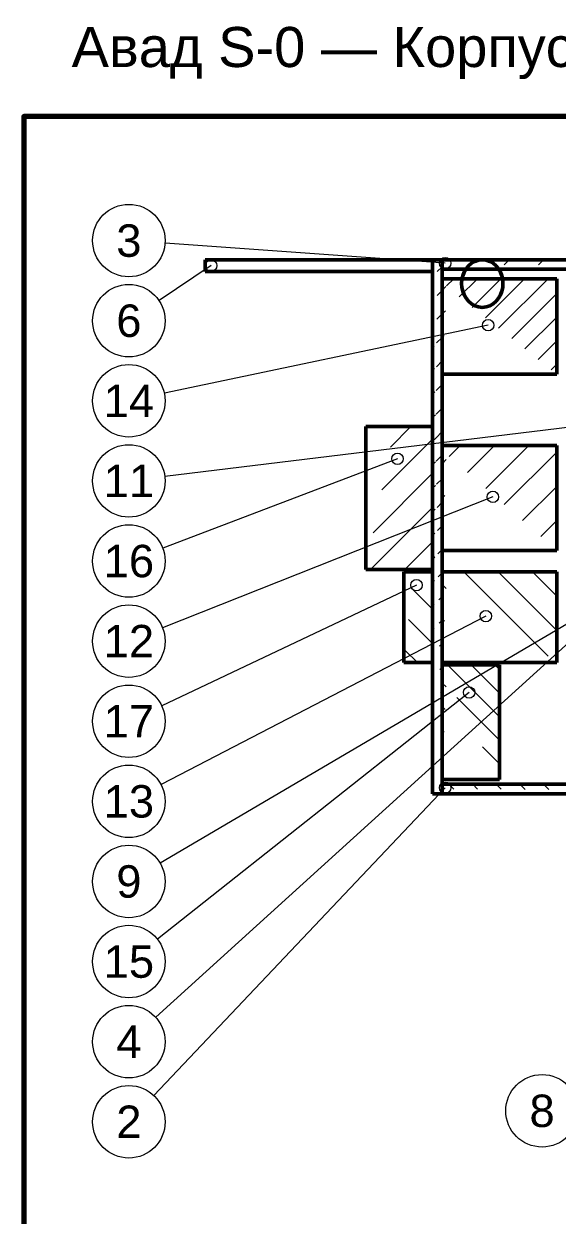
# Model space of a CAD drawing. Header units: millimetres. Extents: x 40 to 830, y 10 to 593.
# Drawn here: x 40 to 151.7, y 343.6 to 593.5 of the extents above; entities that cross this region are included whole.
import ezdxf
from ezdxf.enums import TextEntityAlignment as Align

# ---------------------------------------------------------------- set-up
doc = ezdxf.new("R2010")
doc.units = ezdxf.units.MM
doc.header["$LTSCALE"] = 2
for name, color, linetype, lineweight in [('КОНТУР', 7, 'Continuous', 50), ('РАЗМЕРЫ', 5, 'Continuous', 18), ('РАМКА', 7, 'Continuous', 70), ('ТЕКСТ', 7, 'Continuous', 25), ('ШТРИХОВКА', 8, 'Continuous', 9)]:
    doc.layers.add(name, color=color, linetype=linetype, lineweight=lineweight)
doc.styles.add('GOST', font='arial.ttf')

msp = doc.modelspace()

# ---------------------------------------------------------------- hatches: boundary and pattern name
at = {"layer": 'ШТРИХОВКА'}
h = msp.add_hatch(dxfattribs=at)
h.set_pattern_fill('ANSI31', scale=1.1)
h.paths.add_polyline_path([(127.62, 544), (126.62, 544), (125.62, 432), (125.62, 433), (125.62, 434), (125.62, 435), (125.62, 436), (125.62, 437), (125.62, 438), (125.62, 439), (125.62, 440), (125.62, 441), (125.62, 442), (125.62, 443), (125.62, 444), (125.62, 445), (125.62, 446), (125.62, 447), (125.62, 448), (125.62, 449), (125.62, 450), (125.62, 451), (125.62, 452), (125.62, 453), (125.62, 454), (125.62, 455), (125.62, 456), (125.62, 457), (125.62, 458), (125.62, 459), (125.62, 460), (125.62, 461), (125.62, 462), (125.62, 463), (125.62, 464), (125.62, 465), (125.62, 466), (125.62, 467), (125.62, 468), (125.62, 469), (125.62, 470), (125.62, 471), (125.62, 472), (125.62, 473), (125.62, 474), (125.62, 475), (125.62, 476), (125.62, 477), (125.62, 478), (125.62, 479), (125.62, 480), (125.62, 481), (125.62, 482), (125.62, 483), (125.62, 484), (125.62, 485), (125.62, 486), (125.62, 487), (125.62, 488), (125.62, 489), (125.62, 490), (125.62, 491), (125.62, 492), (125.62, 493), (125.62, 494), (125.62, 495), (125.62, 496), (125.62, 497), (125.62, 498), (125.62, 499), (125.62, 500), (125.62, 501), (125.62, 502), (125.62, 503), (125.62, 504), (125.62, 505), (125.62, 506), (125.62, 507), (125.62, 508), (125.62, 509), (125.62, 510), (125.62, 511), (125.62, 512), (125.62, 513), (125.62, 514), (125.62, 515), (125.62, 516), (125.62, 517), (125.62, 518), (125.62, 519), (125.62, 520), (125.62, 521), (125.62, 522), (125.62, 523), (125.62, 524), (125.62, 525), (125.62, 526), (125.62, 527), (125.62, 528), (125.62, 529), (125.62, 530), (125.62, 531), (125.62, 532), (125.62, 533), (125.62, 534), (125.62, 535), (125.62, 536), (125.62, 537), (125.62, 538), (125.62, 539), (125.62, 540), (125.62, 541), (125.62, 542), (125.62, 543), (127.62, 432), (126.62, 432), (127.62, 432), (127.62, 433), (127.62, 434), (127.62, 435), (127.62, 436), (127.62, 437), (127.62, 438), (127.62, 439), (127.62, 440), (127.62, 441), (127.62, 442), (127.62, 443), (127.62, 444), (127.62, 445), (127.62, 446), (127.62, 447), (127.62, 448), (127.62, 449), (127.62, 450), (127.62, 451), (127.62, 452), (127.62, 453), (127.62, 454), (127.62, 455), (127.62, 456), (127.62, 457), (127.62, 458), (127.62, 459), (127.62, 460), (127.62, 461), (127.62, 462), (127.62, 463), (127.62, 464), (127.62, 465), (127.62, 466), (127.62, 467), (127.62, 468), (127.62, 469), (127.62, 470), (127.62, 471), (127.62, 472), (127.62, 473), (127.62, 474), (127.62, 475), (127.62, 476), (127.62, 477), (127.62, 478), (127.62, 479), (127.62, 480), (127.62, 481), (127.62, 482), (127.62, 483), (127.62, 484), (127.62, 485), (127.62, 486), (127.62, 487), (127.62, 488), (127.62, 489), (127.62, 490), (127.62, 491), (127.62, 492), (127.62, 493), (127.62, 494), (127.62, 495), (127.62, 496), (127.62, 497), (127.62, 498), (127.62, 499), (127.62, 500), (127.62, 501), (127.62, 502), (127.62, 503), (127.62, 504), (127.62, 505), (127.62, 506), (127.62, 507), (127.62, 508), (127.62, 509), (127.62, 510), (127.62, 511), (127.62, 512), (127.62, 513), (127.62, 514), (127.62, 515), (127.62, 516), (127.62, 517), (127.62, 518), (127.62, 519), (127.62, 520), (127.62, 521), (127.62, 522), (127.62, 523), (127.62, 524), (127.62, 525), (127.62, 526), (127.62, 527), (127.62, 528), (127.62, 529), (127.62, 530), (127.62, 531), (127.62, 532), (127.62, 533), (127.62, 534), (127.62, 535), (127.62, 536), (127.62, 537), (127.62, 538), (127.62, 539), (127.62, 540), (127.62, 541), (127.62, 542), (127.62, 543)])
h = msp.add_hatch(dxfattribs=at)
h.set_pattern_fill('ANSI31', scale=1.6)
h.paths.add_polyline_path([(331.47, 544), (331.47, 543), (331.47, 544), (330.46, 544), (329.46, 544), (328.45, 544), (327.45, 544), (326.45, 544), (325.44, 544), (324.44, 544), (323.43, 544), (322.43, 544), (321.42, 544), (320.42, 544), (319.42, 544), (318.41, 544), (317.41, 544), (316.4, 544), (315.4, 544), (314.4, 544), (313.39, 544), (312.39, 544), (311.38, 544), (310.38, 544), (309.37, 544), (308.37, 544), (307.37, 544), (306.36, 544), (305.36, 544), (304.35, 544), (303.35, 544), (302.35, 544), (301.34, 544), (300.34, 544), (299.33, 544), (298.33, 544), (297.32, 544), (296.32, 544), (295.32, 544), (294.31, 544), (293.31, 544), (292.3, 544), (291.3, 544), (290.3, 544), (289.29, 544), (288.29, 544), (287.28, 544), (286.28, 544), (285.27, 544), (284.27, 544), (283.27, 544), (282.26, 544), (281.26, 544), (280.25, 544), (279.25, 544), (278.25, 544), (277.24, 544), (276.24, 544), (275.23, 544), (274.23, 544), (273.22, 544), (272.22, 544), (271.22, 544), (270.21, 544), (269.21, 544), (268.2, 544), (267.2, 544), (266.2, 544), (265.19, 544), (264.19, 544), (263.18, 544), (262.18, 544), (261.17, 544), (260.17, 544), (259.17, 544), (258.16, 544), (257.16, 544), (256.15, 544), (255.15, 544), (254.15, 544), (253.14, 544), (252.14, 544), (251.13, 544), (250.13, 544), (249.12, 544), (248.12, 544), (247.12, 544), (246.11, 544), (245.11, 544), (244.1, 544), (243.1, 544), (242.1, 544), (241.09, 544), (240.09, 544), (239.08, 544), (238.08, 544), (237.07, 544), (236.07, 544), (235.07, 544), (234.06, 544), (233.06, 544), (232.05, 544), (231.05, 544), (230.05, 544), (229.04, 544), (228.04, 544), (227.03, 544), (226.03, 544), (225.02, 544), (224.02, 544), (223.02, 544), (222.01, 544), (221.01, 544), (220, 544), (219, 544), (218, 544), (216.99, 544), (215.99, 544), (214.98, 544), (213.98, 544), (212.97, 544), (211.97, 544), (210.97, 544), (209.96, 544), (208.96, 544), (207.95, 544), (206.95, 544), (205.95, 544), (204.94, 544), (203.94, 544), (202.93, 544), (201.93, 544), (200.92, 544), (199.92, 544), (198.92, 544), (197.91, 544), (196.91, 544), (195.9, 544), (194.9, 544), (193.9, 544), (192.89, 544), (191.89, 544), (190.88, 544), (189.88, 544), (188.87, 544), (187.87, 544), (186.87, 544), (185.86, 544), (184.86, 544), (183.85, 544), (182.85, 544), (181.85, 544), (180.84, 544), (179.84, 544), (178.83, 544), (177.83, 544), (176.82, 544), (175.82, 544), (174.82, 544), (173.81, 544), (172.81, 544), (171.8, 544), (170.8, 544), (169.8, 544), (168.79, 544), (167.79, 544), (166.78, 544), (165.78, 544), (164.77, 544), (163.77, 544), (162.77, 544), (161.76, 544), (160.76, 544), (159.75, 544), (158.75, 544), (157.75, 544), (156.74, 544), (155.74, 544), (154.73, 544), (153.73, 544), (152.72, 544), (151.72, 544), (150.72, 544), (149.71, 544), (148.71, 544), (147.7, 544), (146.7, 544), (145.7, 544), (144.69, 544), (143.69, 544), (142.68, 544), (141.68, 544), (140.67, 544), (139.67, 544), (138.67, 544), (137.66, 544), (136.66, 544), (135.65, 544), (134.65, 544), (133.65, 544), (132.64, 544), (131.64, 544), (130.63, 544), (129.63, 544), (128.62, 544), (127.62, 542), (127.62, 543), (331.47, 542), (330.46, 542), (329.46, 542), (328.45, 542), (327.45, 542), (326.45, 542), (325.44, 542), (324.44, 542), (323.43, 542), (322.43, 542), (321.42, 542), (320.42, 542), (319.42, 542), (318.41, 542), (317.41, 542), (316.4, 542), (315.4, 542), (314.4, 542), (313.39, 542), (312.39, 542), (311.38, 542), (310.38, 542), (309.37, 542), (308.37, 542), (307.37, 542), (306.36, 542), (305.36, 542), (304.35, 542), (303.35, 542), (302.35, 542), (301.34, 542), (300.34, 542), (299.33, 542), (298.33, 542), (297.32, 542), (296.32, 542), (295.32, 542), (294.31, 542), (293.31, 542), (292.3, 542), (291.3, 542), (290.3, 542), (289.29, 542), (288.29, 542), (287.28, 542), (286.28, 542), (285.27, 542), (284.27, 542), (283.27, 542), (282.26, 542), (281.26, 542), (280.25, 542), (279.25, 542), (278.25, 542), (277.24, 542), (276.24, 542), (275.23, 542), (274.23, 542), (273.22, 542), (272.22, 542), (271.22, 542), (270.21, 542), (269.21, 542), (268.2, 542), (267.2, 542), (266.2, 542), (265.19, 542), (264.19, 542), (263.18, 542), (262.18, 542), (261.17, 542), (260.17, 542), (259.17, 542), (258.16, 542), (257.16, 542), (256.15, 542), (255.15, 542), (254.15, 542), (253.14, 542), (252.14, 542), (251.13, 542), (250.13, 542), (249.12, 542), (248.12, 542), (247.12, 542), (246.11, 542), (245.11, 542), (244.1, 542), (243.1, 542), (242.1, 542), (241.09, 542), (240.09, 542), (239.08, 542), (238.08, 542), (237.07, 542), (236.07, 542), (235.07, 542), (234.06, 542), (233.06, 542), (232.05, 542), (231.05, 542), (230.05, 542), (229.04, 542), (228.04, 542), (227.03, 542), (226.03, 542), (225.02, 542), (224.02, 542), (223.02, 542), (222.01, 542), (221.01, 542), (220, 542), (219, 542), (218, 542), (216.99, 542), (215.99, 542), (214.98, 542), (213.98, 542), (212.97, 542), (211.97, 542), (210.97, 542), (209.96, 542), (208.96, 542), (207.95, 542), (206.95, 542), (205.95, 542), (204.94, 542), (203.94, 542), (202.93, 542), (201.93, 542), (200.92, 542), (199.92, 542), (198.92, 542), (197.91, 542), (196.91, 542), (195.9, 542), (194.9, 542), (193.9, 542), (192.89, 542), (191.89, 542), (190.88, 542), (189.88, 542), (188.87, 542), (187.87, 542), (186.87, 542), (185.86, 542), (184.86, 542), (183.85, 542), (182.85, 542), (181.85, 542), (180.84, 542), (179.84, 542), (178.83, 542), (177.83, 542), (176.82, 542), (175.82, 542), (174.82, 542), (173.81, 542), (172.81, 542), (171.8, 542), (170.8, 542), (169.8, 542), (168.79, 542), (167.79, 542), (166.78, 542), (165.78, 542), (164.77, 542), (163.77, 542), (162.77, 542), (161.76, 542), (160.76, 542), (159.75, 542), (158.75, 542), (157.75, 542), (156.74, 542), (155.74, 542), (154.73, 542), (153.73, 542), (152.72, 542), (151.72, 542), (150.72, 542), (149.71, 542), (148.71, 542), (147.7, 542), (146.7, 542), (145.7, 542), (144.69, 542), (143.69, 542), (142.68, 542), (141.68, 542), (140.67, 542), (139.67, 542), (138.67, 542), (137.66, 542), (136.66, 542), (135.65, 542), (134.65, 542), (133.65, 542), (132.64, 542), (131.64, 542), (130.63, 542), (129.63, 542), (128.62, 542)])
h = msp.add_hatch(dxfattribs=at)
h.set_pattern_fill('ANSI31', scale=1.1)
h.paths.add_polyline_path([(151.62, 520), (150.62, 520), (149.62, 520), (148.62, 520), (147.62, 520), (146.62, 520), (145.62, 520), (144.62, 520), (143.62, 520), (142.62, 520), (141.62, 520), (140.62, 520), (139.62, 520), (138.62, 520), (137.62, 520), (136.62, 520), (135.62, 520), (134.62, 520), (133.62, 520), (132.62, 520), (131.62, 520), (130.62, 520), (129.62, 520), (128.62, 520), (151.62, 520), (151.62, 521), (151.62, 522), (151.62, 523), (151.62, 524), (151.62, 525), (151.62, 526), (151.62, 527), (151.62, 528), (151.62, 529), (151.62, 530), (151.62, 531), (151.62, 532), (151.62, 533), (151.62, 534), (151.62, 535), (151.62, 536), (151.62, 537), (151.62, 538), (151.62, 539), (151.62, 540), (150.62, 540), (149.62, 540), (148.62, 540), (147.62, 540), (146.62, 540), (145.62, 540), (144.62, 540), (143.62, 540), (142.62, 540), (141.62, 540), (140.62, 540), (139.62, 540), (138.62, 540), (137.62, 540), (136.62, 540), (135.62, 540), (134.62, 540), (133.62, 540), (132.62, 540), (131.62, 540), (130.62, 540), (129.62, 540), (128.62, 540), (127.62, 520), (127.62, 521), (127.62, 522), (127.62, 523), (127.62, 524), (127.62, 525), (127.62, 526), (127.62, 527), (127.62, 528), (127.62, 529), (127.62, 530), (127.62, 531), (127.62, 532), (127.62, 533), (127.62, 534), (127.62, 535), (127.62, 536), (127.62, 537), (127.62, 538), (127.62, 539)])
h = msp.add_hatch(dxfattribs=at)
h.set_pattern_fill('ANSI31', scale=1.6)
h.paths.add_polyline_path([(125.62, 509), (124.62, 509), (123.62, 509), (122.62, 509), (121.62, 509), (120.62, 509), (119.62, 509), (111.62, 509), (112.62, 509), (113.62, 509), (114.62, 509), (115.62, 509), (116.62, 509), (117.62, 509), (111.62, 479), (111.62, 480), (111.62, 481), (111.62, 482), (111.62, 483), (111.62, 484), (111.62, 485), (111.62, 486), (111.62, 487), (111.62, 488), (111.62, 489), (111.62, 490), (111.62, 491), (111.62, 492), (111.62, 493), (111.62, 494), (111.62, 495), (111.62, 496), (111.62, 497), (111.62, 498), (111.62, 499), (111.62, 500), (111.62, 501), (111.62, 502), (111.62, 503), (111.62, 504), (111.62, 505), (111.62, 506), (111.62, 507), (111.62, 508), (111.62, 479), (112.62, 479), (113.62, 479), (114.62, 479), (115.62, 479), (116.62, 479), (117.62, 479), (125.62, 479), (124.62, 479), (123.62, 479), (122.62, 479), (121.62, 479), (120.62, 479), (119.62, 479), (125.62, 479), (125.62, 480), (125.62, 481), (125.62, 482), (125.62, 483), (125.62, 484), (125.62, 485), (125.62, 486), (125.62, 487), (125.62, 488), (125.62, 489), (125.62, 490), (125.62, 491), (125.62, 492), (125.62, 493), (125.62, 494), (125.62, 495), (125.62, 496), (125.62, 497), (125.62, 498), (125.62, 499), (125.62, 500), (125.62, 501), (125.62, 502), (125.62, 503), (125.62, 504), (125.62, 505), (125.62, 506), (125.62, 507), (125.62, 508)])
h = msp.add_hatch(dxfattribs=at)
h.set_pattern_fill('ANSI31', scale=1.6)
h.paths.add_polyline_path([(151.62, 483), (150.62, 483), (149.62, 483), (148.62, 483), (147.62, 483), (146.62, 483), (145.62, 483), (144.62, 483), (143.62, 483), (142.62, 483), (141.62, 483), (140.62, 483), (139.62, 483), (138.62, 483), (137.62, 483), (136.62, 483), (135.62, 483), (134.62, 483), (133.62, 483), (132.62, 483), (131.62, 483), (130.62, 483), (129.62, 483), (128.62, 483), (151.62, 483), (151.62, 484), (151.62, 485), (151.62, 486), (151.62, 487), (151.62, 488), (151.62, 489), (151.62, 490), (151.62, 491), (151.62, 492), (151.62, 493), (151.62, 494), (151.62, 495), (151.62, 496), (151.62, 497), (151.62, 498), (151.62, 499), (151.62, 500), (151.62, 501), (151.62, 502), (151.62, 503), (151.62, 504), (151.62, 505), (150.62, 505), (149.62, 505), (148.62, 505), (147.62, 505), (146.62, 505), (145.62, 505), (144.62, 505), (143.62, 505), (142.62, 505), (141.62, 505), (140.62, 505), (139.62, 505), (138.62, 505), (137.62, 505), (136.62, 505), (135.62, 505), (134.62, 505), (133.62, 505), (132.62, 505), (131.62, 505), (130.62, 505), (129.62, 505), (128.62, 505), (127.62, 483), (127.62, 484), (127.62, 485), (127.62, 486), (127.62, 487), (127.62, 488), (127.62, 489), (127.62, 490), (127.62, 491), (127.62, 492), (127.62, 493), (127.62, 494), (127.62, 495), (127.62, 496), (127.62, 497), (127.62, 498), (127.62, 499), (127.62, 500), (127.62, 501), (127.62, 502), (127.62, 503), (127.62, 504)])
h = msp.add_hatch(dxfattribs=at)
h.set_pattern_fill('ANSI31', scale=1.6, angle=90)
h.paths.add_polyline_path([(125.62, 478.5), (124.62, 478.5), (123.62, 478.5), (119.62, 478.5), (120.62, 478.5), (121.62, 478.5), (119.62, 459.5), (119.62, 460.5), (119.62, 461.5), (119.62, 462.5), (119.62, 463.5), (119.62, 464.5), (119.62, 465.5), (119.62, 466.5), (119.62, 467.5), (119.62, 468.5), (119.62, 469.5), (119.62, 470.5), (119.62, 471.5), (119.62, 472.5), (119.62, 473.5), (119.62, 474.5), (119.62, 475.5), (119.62, 476.5), (119.62, 477.5), (119.62, 459.5), (120.62, 459.5), (121.62, 459.5), (125.62, 459.5), (124.62, 459.5), (123.62, 459.5), (125.62, 459.5), (125.62, 460.5), (125.62, 461.5), (125.62, 462.5), (125.62, 463.5), (125.62, 464.5), (125.62, 465.5), (125.62, 466.5), (125.62, 467.5), (125.62, 468.5), (125.62, 469.5), (125.62, 470.5), (125.62, 471.5), (125.62, 472.5), (125.62, 473.5), (125.62, 474.5), (125.62, 475.5), (125.62, 476.5), (125.62, 477.5)])
h = msp.add_hatch(dxfattribs=at)
h.set_pattern_fill('ANSI31', scale=1.6, angle=90)
h.paths.add_polyline_path([(151.62, 459.5), (150.62, 459.5), (149.62, 459.5), (148.62, 459.5), (147.62, 459.5), (146.62, 459.5), (145.62, 459.5), (144.62, 459.5), (143.62, 459.5), (142.62, 459.5), (141.62, 459.5), (140.62, 459.5), (139.62, 459.5), (138.62, 459.5), (137.62, 459.5), (136.62, 459.5), (135.62, 459.5), (134.62, 459.5), (133.62, 459.5), (132.62, 459.5), (131.62, 459.5), (130.62, 459.5), (129.62, 459.5), (128.62, 459.5), (151.62, 459.5), (151.62, 460.5), (151.62, 461.5), (151.62, 462.5), (151.62, 463.5), (151.62, 464.5), (151.62, 465.5), (151.62, 466.5), (151.62, 467.5), (151.62, 468.5), (151.62, 469.5), (151.62, 470.5), (151.62, 471.5), (151.62, 472.5), (151.62, 473.5), (151.62, 474.5), (151.62, 475.5), (151.62, 476.5), (151.62, 477.5), (151.62, 478.5), (150.62, 478.5), (149.62, 478.5), (148.62, 478.5), (147.62, 478.5), (146.62, 478.5), (145.62, 478.5), (144.62, 478.5), (143.62, 478.5), (142.62, 478.5), (141.62, 478.5), (140.62, 478.5), (139.62, 478.5), (138.62, 478.5), (137.62, 478.5), (136.62, 478.5), (135.62, 478.5), (134.62, 478.5), (133.62, 478.5), (132.62, 478.5), (131.62, 478.5), (130.62, 478.5), (129.62, 478.5), (128.62, 478.5), (127.62, 459.5), (127.62, 460.5), (127.62, 461.5), (127.62, 462.5), (127.62, 463.5), (127.62, 464.5), (127.62, 465.5), (127.62, 466.5), (127.62, 467.5), (127.62, 468.5), (127.62, 469.5), (127.62, 470.5), (127.62, 471.5), (127.62, 472.5), (127.62, 473.5), (127.62, 474.5), (127.62, 475.5), (127.62, 476.5), (127.62, 477.5)])
h = msp.add_hatch(dxfattribs=at)
h.set_pattern_fill('ANSI31', scale=1.1, angle=90)
h.paths.add_polyline_path([(139.62, 435), (138.62, 435), (137.62, 435), (136.62, 435), (135.62, 435), (134.62, 435), (133.62, 435), (132.62, 435), (131.62, 435), (130.62, 435), (129.62, 435), (128.62, 435), (139.62, 435), (139.62, 436), (139.62, 437), (139.62, 438), (139.62, 439), (139.62, 440), (139.62, 441), (139.62, 442), (139.62, 443), (139.62, 444), (139.62, 445), (139.62, 446), (139.62, 447), (139.62, 448), (139.62, 449), (139.62, 450), (139.62, 451), (139.62, 452), (139.62, 453), (139.62, 454), (139.62, 455), (139.62, 456), (139.62, 457), (139.62, 458), (139.62, 459), (138.62, 459), (137.62, 459), (136.62, 459), (135.62, 459), (134.62, 459), (133.62, 459), (132.62, 459), (131.62, 459), (130.62, 459), (129.62, 459), (128.62, 459), (127.62, 435), (127.62, 436), (127.62, 437), (127.62, 438), (127.62, 439), (127.62, 440), (127.62, 441), (127.62, 442), (127.62, 443), (127.62, 444), (127.62, 445), (127.62, 446), (127.62, 447), (127.62, 448), (127.62, 449), (127.62, 450), (127.62, 451), (127.62, 452), (127.62, 453), (127.62, 454), (127.62, 455), (127.62, 456), (127.62, 457), (127.62, 458)])
h = msp.add_hatch(dxfattribs=at)
h.set_pattern_fill('ANSI31', scale=1.1, angle=90)
h.paths.add_polyline_path([(331.47, 434), (331.47, 433), (331.47, 434), (330.46, 434), (329.46, 434), (328.45, 434), (327.45, 434), (326.45, 434), (325.44, 434), (324.44, 434), (323.43, 434), (322.43, 434), (321.42, 434), (320.42, 434), (319.42, 434), (318.41, 434), (317.41, 434), (316.4, 434), (315.4, 434), (314.4, 434), (313.39, 434), (312.39, 434), (311.38, 434), (310.38, 434), (309.37, 434), (308.37, 434), (307.37, 434), (306.36, 434), (305.36, 434), (304.35, 434), (303.35, 434), (302.35, 434), (301.34, 434), (300.34, 434), (299.33, 434), (298.33, 434), (297.32, 434), (296.32, 434), (295.32, 434), (294.31, 434), (293.31, 434), (292.3, 434), (291.3, 434), (290.3, 434), (289.29, 434), (288.29, 434), (287.28, 434), (286.28, 434), (285.27, 434), (284.27, 434), (283.27, 434), (282.26, 434), (281.26, 434), (280.25, 434), (279.25, 434), (278.25, 434), (277.24, 434), (276.24, 434), (275.23, 434), (274.23, 434), (273.22, 434), (272.22, 434), (271.22, 434), (270.21, 434), (269.21, 434), (268.2, 434), (267.2, 434), (266.2, 434), (265.19, 434), (264.19, 434), (263.18, 434), (262.18, 434), (261.17, 434), (260.17, 434), (259.17, 434), (258.16, 434), (257.16, 434), (256.15, 434), (255.15, 434), (254.15, 434), (253.14, 434), (252.14, 434), (251.13, 434), (250.13, 434), (249.12, 434), (248.12, 434), (247.12, 434), (246.11, 434), (245.11, 434), (244.1, 434), (243.1, 434), (242.1, 434), (241.09, 434), (240.09, 434), (239.08, 434), (238.08, 434), (237.07, 434), (236.07, 434), (235.07, 434), (234.06, 434), (233.06, 434), (232.05, 434), (231.05, 434), (230.05, 434), (229.04, 434), (228.04, 434), (227.03, 434), (226.03, 434), (225.02, 434), (224.02, 434), (223.02, 434), (222.01, 434), (221.01, 434), (220, 434), (219, 434), (218, 434), (216.99, 434), (215.99, 434), (214.98, 434), (213.98, 434), (212.97, 434), (211.97, 434), (210.97, 434), (209.96, 434), (208.96, 434), (207.95, 434), (206.95, 434), (205.95, 434), (204.94, 434), (203.94, 434), (202.93, 434), (201.93, 434), (200.92, 434), (199.92, 434), (198.92, 434), (197.91, 434), (196.91, 434), (195.9, 434), (194.9, 434), (193.9, 434), (192.89, 434), (191.89, 434), (190.88, 434), (189.88, 434), (188.87, 434), (187.87, 434), (186.87, 434), (185.86, 434), (184.86, 434), (183.85, 434), (182.85, 434), (181.85, 434), (180.84, 434), (179.84, 434), (178.83, 434), (177.83, 434), (176.82, 434), (175.82, 434), (174.82, 434), (173.81, 434), (172.81, 434), (171.8, 434), (170.8, 434), (169.8, 434), (168.79, 434), (167.79, 434), (166.78, 434), (165.78, 434), (164.77, 434), (163.77, 434), (162.77, 434), (161.76, 434), (160.76, 434), (159.75, 434), (158.75, 434), (157.75, 434), (156.74, 434), (155.74, 434), (154.73, 434), (153.73, 434), (152.72, 434), (151.72, 434), (150.72, 434), (149.71, 434), (148.71, 434), (147.7, 434), (146.7, 434), (145.7, 434), (144.69, 434), (143.69, 434), (142.68, 434), (141.68, 434), (140.67, 434), (139.67, 434), (138.67, 434), (137.66, 434), (136.66, 434), (135.65, 434), (134.65, 434), (133.65, 434), (132.64, 434), (131.64, 434), (130.63, 434), (129.63, 434), (128.62, 434), (127.62, 432), (127.62, 433), (331.47, 432), (330.46, 432), (329.46, 432), (328.45, 432), (327.45, 432), (326.45, 432), (325.44, 432), (324.44, 432), (323.43, 432), (322.43, 432), (321.42, 432), (320.42, 432), (319.42, 432), (318.41, 432), (317.41, 432), (316.4, 432), (315.4, 432), (314.4, 432), (313.39, 432), (312.39, 432), (311.38, 432), (310.38, 432), (309.37, 432), (308.37, 432), (307.37, 432), (306.36, 432), (305.36, 432), (304.35, 432), (303.35, 432), (302.35, 432), (301.34, 432), (300.34, 432), (299.33, 432), (298.33, 432), (297.32, 432), (296.32, 432), (295.32, 432), (294.31, 432), (293.31, 432), (292.3, 432), (291.3, 432), (290.3, 432), (289.29, 432), (288.29, 432), (287.28, 432), (286.28, 432), (285.27, 432), (284.27, 432), (283.27, 432), (282.26, 432), (281.26, 432), (280.25, 432), (279.25, 432), (278.25, 432), (277.24, 432), (276.24, 432), (275.23, 432), (274.23, 432), (273.22, 432), (272.22, 432), (271.22, 432), (270.21, 432), (269.21, 432), (268.2, 432), (267.2, 432), (266.2, 432), (265.19, 432), (264.19, 432), (263.18, 432), (262.18, 432), (261.17, 432), (260.17, 432), (259.17, 432), (258.16, 432), (257.16, 432), (256.15, 432), (255.15, 432), (254.15, 432), (253.14, 432), (252.14, 432), (251.13, 432), (250.13, 432), (249.12, 432), (248.12, 432), (247.12, 432), (246.11, 432), (245.11, 432), (244.1, 432), (243.1, 432), (242.1, 432), (241.09, 432), (240.09, 432), (239.08, 432), (238.08, 432), (237.07, 432), (236.07, 432), (235.07, 432), (234.06, 432), (233.06, 432), (232.05, 432), (231.05, 432), (230.05, 432), (229.04, 432), (228.04, 432), (227.03, 432), (226.03, 432), (225.02, 432), (224.02, 432), (223.02, 432), (222.01, 432), (221.01, 432), (220, 432), (219, 432), (218, 432), (216.99, 432), (215.99, 432), (214.98, 432), (213.98, 432), (212.97, 432), (211.97, 432), (210.97, 432), (209.96, 432), (208.96, 432), (207.95, 432), (206.95, 432), (205.95, 432), (204.94, 432), (203.94, 432), (202.93, 432), (201.93, 432), (200.92, 432), (199.92, 432), (198.92, 432), (197.91, 432), (196.91, 432), (195.9, 432), (194.9, 432), (193.9, 432), (192.89, 432), (191.89, 432), (190.88, 432), (189.88, 432), (188.87, 432), (187.87, 432), (186.87, 432), (185.86, 432), (184.86, 432), (183.85, 432), (182.85, 432), (181.85, 432), (180.84, 432), (179.84, 432), (178.83, 432), (177.83, 432), (176.82, 432), (175.82, 432), (174.82, 432), (173.81, 432), (172.81, 432), (171.8, 432), (170.8, 432), (169.8, 432), (168.79, 432), (167.79, 432), (166.78, 432), (165.78, 432), (164.77, 432), (163.77, 432), (162.77, 432), (161.76, 432), (160.76, 432), (159.75, 432), (158.75, 432), (157.75, 432), (156.74, 432), (155.74, 432), (154.73, 432), (153.73, 432), (152.72, 432), (151.72, 432), (150.72, 432), (149.71, 432), (148.71, 432), (147.7, 432), (146.7, 432), (145.7, 432), (144.69, 432), (143.69, 432), (142.68, 432), (141.68, 432), (140.67, 432), (139.67, 432), (138.67, 432), (137.66, 432), (136.66, 432), (135.65, 432), (134.65, 432), (133.65, 432), (132.64, 432), (131.64, 432), (130.63, 432), (129.63, 432), (128.62, 432)])

# ---------------------------------------------------------------- linework, layer by layer
at = {"layer": 'КОНТУР'}
for p, q in [((125.62, 544), (78, 544)), ((78, 544), (78, 541.5)), ((127.62, 544), (125.62, 544)), ((125.62, 432), (125.62, 544)), ((127.62, 432), (127.62, 544)), ((331.47, 544), (127.62, 544)), ((127.62, 542), (127.62, 544)), ((78, 541.5), (125.62, 541.5)), ((331.47, 542), (127.62, 542)), ((127.62, 520), (127.62, 540)), ((151.62, 540), (127.62, 540)), ((151.62, 520), (151.62, 540)), ((151.62, 520), (127.62, 520)), ((111.62, 509), (118.62, 509)), ((111.62, 479), (111.62, 509)), ((125.62, 509), (118.62, 509)), ((125.62, 479), (125.62, 509)), ((127.62, 483), (127.62, 505)), ((151.62, 505), (127.62, 505)), ((151.62, 483), (151.62, 505)), ((151.62, 483), (127.62, 483)), ((111.62, 479), (118.62, 479)), ((125.62, 479), (118.62, 479)), ((119.62, 478.5), (122.62, 478.5)), ((119.62, 459.5), (119.62, 478.5)), ((125.62, 478.5), (122.62, 478.5)), ((125.62, 459.5), (125.62, 478.5)), ((127.62, 459.5), (127.62, 478.5)), ((151.62, 478.5), (127.62, 478.5)), ((151.62, 459.5), (151.62, 478.5)), ((119.62, 459.5), (122.62, 459.5)), ((125.62, 459.5), (122.62, 459.5)), ((151.62, 459.5), (127.62, 459.5)), ((127.62, 435), (127.62, 459)), ((139.62, 459), (127.62, 459)), ((139.62, 435), (139.62, 459)), ((139.62, 435), (127.62, 435)), ((331.47, 434), (127.62, 434)), ((127.62, 432), (127.62, 434)), ((127.62, 432), (125.62, 432)), ((331.47, 432), (127.62, 432))]:
    msp.add_line(p, q, dxfattribs=at)
msp.add_lwpolyline([(136.02, 544), (135.21, 543.91), (134.44, 543.65), (133.74, 543.25), (133.12, 542.71), (132.61, 542.08), (132.21, 541.37), (131.92, 540.61), (131.75, 539.81), (131.69, 539), (131.75, 538.19), (131.92, 537.39), (132.21, 536.63), (132.61, 535.92), (133.12, 535.29), (133.74, 534.75), (134.44, 534.35), (135.21, 534.09), (136.02, 534), (136.83, 534.09), (137.6, 534.35), (138.31, 534.75), (138.92, 535.29), (139.44, 535.92), (139.84, 536.63), (140.12, 537.39), (140.3, 538.19), (140.35, 539), (140.3, 539.81), (140.12, 540.61), (139.84, 541.37), (139.43, 542.08), (138.92, 542.71), (138.31, 543.25), (137.6, 543.65), (136.83, 543.91), (136.02, 544)], dxfattribs=at)
at = {"layer": 'РАЗМЕРЫ'}
for p, q in [((128.25, 543.25), (69.58, 547.46)), ((79.25, 542.75), (68.32, 535.43)), ((137.25, 530.25), (69.44, 515.97)), ((181.75, 512.25), (69.54, 498.52)), ((118.25, 502.25), (69.1, 483.51)), ((138.25, 494.25), (69.06, 466.8)), ((166.75, 475.25), (68.55, 417.45)), ((122.25, 475.75), (68.87, 450.45)), ((136.75, 469.25), (68.74, 433.9)), ((154.25, 463.75), (67.63, 385.11)), ((133.25, 453.25), (67.96, 401.52)), ((128.25, 433.25), (67.22, 368.72))]:
    msp.add_line(p, q, dxfattribs=at)
for centre, radius in [((62, 548), 7.6), ((79.25, 542.75), 1.2), ((128.25, 543.25), 1.2), ((62, 531.2), 7.6), ((137.25, 530.25), 1.2), ((62, 514.4), 7.6), ((62, 497.6), 7.6), ((118.25, 502.25), 1.2), ((138.25, 494.25), 1.2), ((62, 480.8), 7.6), ((122.25, 475.75), 1.2), ((62, 464), 7.6), ((136.75, 469.25), 1.2), ((62, 447.2), 7.6), ((133.25, 453.25), 1.2), ((62, 430.4), 7.6), ((128.25, 433.25), 1.2), ((62, 413.6), 7.6), ((62, 396.8), 7.6), ((62, 380), 7.6), ((148.54, 365.5), 7.6), ((62, 363.2), 7.6)]:
    msp.add_circle(centre, radius, dxfattribs=at)
at = {"layer": 'РАМКА', "lineweight": 70}
msp.add_lwpolyline([(40, 10), (830, 10), (830, 574), (40, 574), (40, 10)], dxfattribs=at)

# ---------------------------------------------------------------- texts
at = {"layer": 'ТЕКСТ', "style": 'GOST'}
msp.add_text('Авад S-0 — Корпус с батареей и электроникой. Сборочный чертёж', height=8.4, dxfattribs=at).set_placement((50, 584.4))
for s, p in [('3', (62, 548)), ('6', (62, 531.2)), ('14', (62, 514.4)), ('11', (62, 497.6)), ('16', (62, 480.8)), ('12', (62, 464)), ('17', (62, 447.2)), ('13', (62, 430.4)), ('9', (62, 413.6)), ('15', (62, 396.8)), ('4', (62, 380)), ('8', (148.54, 365.5)), ('2', (62, 363.2))]:
    msp.add_text(s, height=6.8, dxfattribs=at).set_placement(p, align=Align.MIDDLE_CENTER)

doc.saveas('drawing.dxf')
